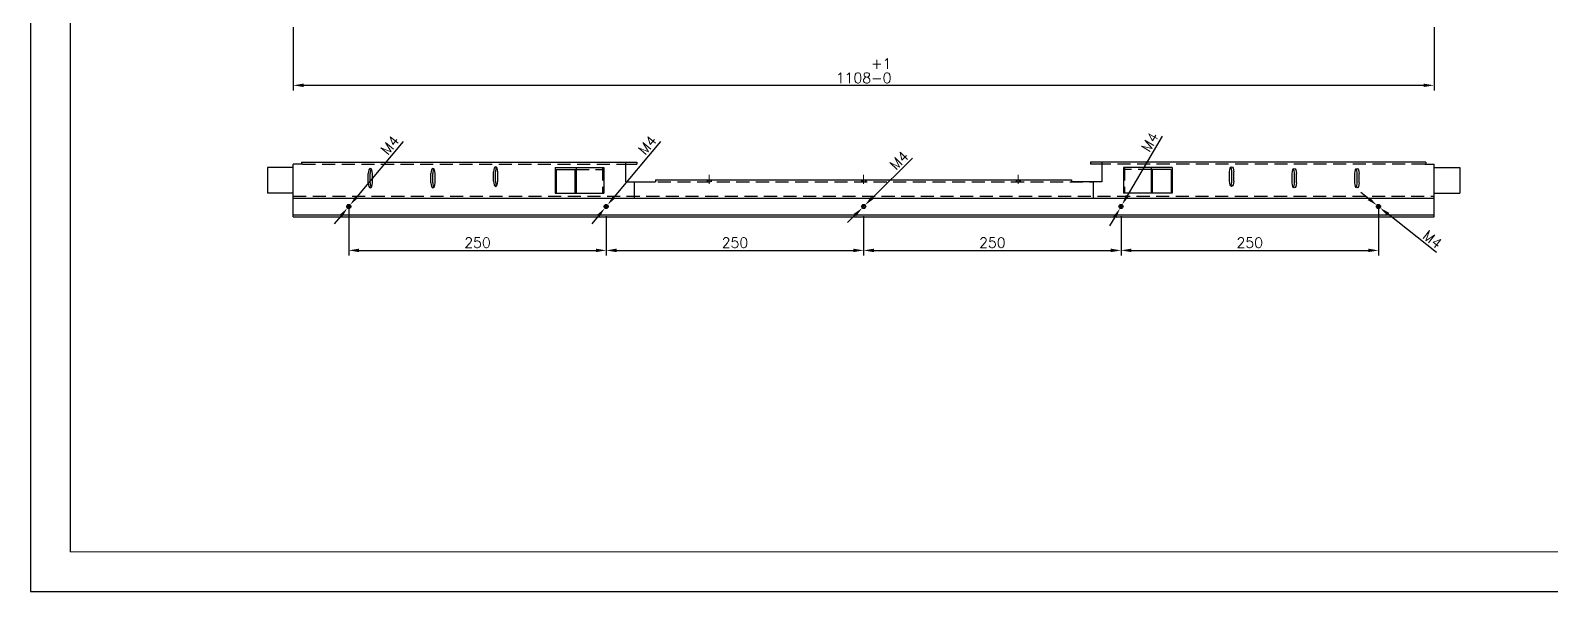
# Model space of a CAD drawing. Header units: millimetres. Extents: x -30327 to 34858, y 4015 to 75103.
# Drawn here: x -1843 to -366, y 52753 to 53298 of the extents above; entities that cross this region are included whole.
import ezdxf

# ---------------------------------------------------------------- set-up
doc = ezdxf.new("R2010")
doc.units = ezdxf.units.MM
doc.linetypes.add('CENTER2', pattern=[28.575, 19.05, -3.175, 3.175, -3.175])
doc.linetypes.add('HIDDEN2', pattern=[4.7625, 3.175, -1.5875])
for name, color, linetype, lineweight in [('A-TITLEBLOCK', 7, 'Continuous', 18), ('cen', 1, 'CENTER2', 9), ('dim', 2, 'Continuous', 9)]:
    doc.layers.add(name, color=color, linetype=linetype, lineweight=lineweight)
for name, color, linetype in [('hidden', 3, 'HIDDEN2'), ('print', 30, 'Continuous'), ('yellow', 2, 'Continuous')]:
    doc.layers.add(name, color=color, linetype=linetype)
doc.styles.add('GB', font='GBENOR.SHX', dxfattribs={"bigfont": 'gbcbig.shx'})
doc.styles.get("Standard").update_dxf_attribs({"font": 'txt', "bigfont": 'gbcbig.shx'})
doc.dimstyles.new('1-4', dxfattribs={"dimscale": 4, "dimtxt": 2.5, "dimasz": 2.5, "dimexe": 1.25, "dimexo": 0.625, "dimtad": 1, "dimdsep": 46, "dimtxsty": 'Standard', "dimcen": 2.5, "dimadec": 0, "dimazin": 0, "dimtfac": 1, "dimtmove": 0, "dimatfit": 3, "dimfxl": 0, "dimarcsym": 0})

# ---------------------------------------------------------------- blocks, each defined once
blk = doc.blocks.new('*D1295')
at = {"layer": 'Defpoints', "color": 0}
for p in [(-1587.4, 53303.5), (-479.4, 53303.5), (-1587.4, 53244.4)]:
    blk.add_point(p, dxfattribs=at)
at = {"layer": 'yellow', "color": 0, "lineweight": -2}
for p, q in [((-1587.4, 53301), (-1587.4, 53239.4)), ((-479.4, 53301), (-479.4, 53239.4)), ((-489.4, 53244.4), (-1577.4, 53244.4))]:
    blk.add_line(p, q, dxfattribs=at)
at = {"layer": 'yellow', "color": 0}
for points in [[(-1577.4, 53246.1), (-1577.4, 53242.8), (-1587.4, 53244.4)], [(-489.4, 53246.1), (-489.4, 53242.8), (-479.4, 53244.4)]]:
    blk.add_solid(points, dxfattribs=at)
at = {"layer": 'yellow', "color": 0, "insert": (-1033.4, 53258.6), "char_height": 10, "attachment_point": 5}
blk.add_mtext('1108\\S+1^ -0;', dxfattribs=at)
blk = doc.blocks.new('111222333')
for p, q in [((-15.8, 13), (-15.8, 22)), ((-5.8, 13), (-5.8, 22))]:
    blk.add_line(p, q)
for centre, start, end in [((-10.8, 22), 0, 180), ((-10.8, 13), 180, 0)]:
    blk.add_arc(centre, 5, start, end)
blk = doc.blocks.new('*D1309')
at = {"layer": 'Defpoints', "color": 0}
for p in [(-1283.4, 53118.8), (-1033.4, 53118.8), (-1033.4, 53084.1)]:
    blk.add_point(p, dxfattribs=at)
at = {"layer": 'dim', "color": 0, "lineweight": -2}
for p, q in [((-1283.4, 53116.3), (-1283.4, 53079.1)), ((-1033.4, 53116.3), (-1033.4, 53079.1)), ((-1273.4, 53084.1), (-1043.4, 53084.1))]:
    blk.add_line(p, q, dxfattribs=at)
at = {"layer": 'dim', "color": 0}
for points in [[(-1273.4, 53085.8), (-1273.4, 53082.4), (-1283.4, 53084.1)], [(-1043.4, 53085.8), (-1043.4, 53082.4), (-1033.4, 53084.1)]]:
    blk.add_solid(points, dxfattribs=at)
at = {"layer": 'dim', "color": 0, "insert": (-1158.4, 53091.6), "char_height": 10, "attachment_point": 5}
blk.add_mtext('250', dxfattribs=at)
blk = doc.blocks.new('*D1310')
at = {"layer": 'Defpoints', "color": 0}
for p in [(-1033.4, 53119.8), (-783.4, 53119.8), (-783.4, 53084.1)]:
    blk.add_point(p, dxfattribs=at)
at = {"layer": 'dim', "color": 0, "lineweight": -2}
for p, q in [((-1033.4, 53117.3), (-1033.4, 53079.1)), ((-783.4, 53117.3), (-783.4, 53079.1)), ((-1023.4, 53084.1), (-793.4, 53084.1))]:
    blk.add_line(p, q, dxfattribs=at)
at = {"layer": 'dim', "color": 0}
for points in [[(-1023.4, 53085.8), (-1023.4, 53082.4), (-1033.4, 53084.1)], [(-793.4, 53085.8), (-793.4, 53082.4), (-783.4, 53084.1)]]:
    blk.add_solid(points, dxfattribs=at)
at = {"layer": 'dim', "color": 0, "insert": (-908.4, 53091.6), "char_height": 10, "attachment_point": 5}
blk.add_mtext('250', dxfattribs=at)
blk = doc.blocks.new('*D1311')
at = {"layer": 'Defpoints', "color": 0}
for p in [(-535, 53128), (-531.9, 53125.5)]:
    blk.add_point(p, dxfattribs=at)
at = {"layer": 'dim', "color": 0, "lineweight": -2}
for p, q in [((-542.8, 53134.2), (-550.6, 53140.4)), ((-535, 53128), (-531.9, 53125.5)), ((-477.2, 53082.1), (-524, 53119.3))]:
    blk.add_line(p, q, dxfattribs=at)
at = {"layer": 'dim', "color": 0}
for points in [[(-541.8, 53135.5), (-543.9, 53132.9), (-535, 53128)], [(-523, 53120.6), (-525.1, 53118), (-531.9, 53125.5)]]:
    blk.add_solid(points, dxfattribs=at)
at = {"layer": 'dim', "color": 0, "insert": (-481, 53094.7), "char_height": 10, "attachment_point": 5, "rotation": 321.5368}
blk.add_mtext('M4', dxfattribs=at)
blk = doc.blocks.new('*D1313')
at = {"layer": 'Defpoints', "color": 0}
for p in [(-533.4, 53126.8), (-783.4, 53119.8), (-533.4, 53084.1)]:
    blk.add_point(p, dxfattribs=at)
at = {"layer": 'dim', "color": 0, "lineweight": -2}
for p, q in [((-533.4, 53124.3), (-533.4, 53079.1)), ((-783.4, 53117.3), (-783.4, 53079.1)), ((-773.4, 53084.1), (-543.4, 53084.1))]:
    blk.add_line(p, q, dxfattribs=at)
at = {"layer": 'dim', "color": 0}
for points in [[(-773.4, 53085.8), (-773.4, 53082.4), (-783.4, 53084.1)], [(-543.4, 53085.8), (-543.4, 53082.4), (-533.4, 53084.1)]]:
    blk.add_solid(points, dxfattribs=at)
at = {"layer": 'dim', "color": 0, "insert": (-658.4, 53091.6), "char_height": 10, "attachment_point": 5}
blk.add_mtext('250', dxfattribs=at)
blk = doc.blocks.new('*D1314')
at = {"layer": 'Defpoints', "color": 0}
for p in [(-1533.4, 53126.8), (-1283.4, 53119.8), (-1283.4, 53084.1)]:
    blk.add_point(p, dxfattribs=at)
at = {"layer": 'dim', "color": 0, "lineweight": -2}
for p, q in [((-1533.4, 53124.3), (-1533.4, 53079.1)), ((-1283.4, 53117.3), (-1283.4, 53079.1)), ((-1523.4, 53084.1), (-1293.4, 53084.1))]:
    blk.add_line(p, q, dxfattribs=at)
at = {"layer": 'dim', "color": 0}
for points in [[(-1523.4, 53085.8), (-1523.4, 53082.4), (-1533.4, 53084.1)], [(-1293.4, 53085.8), (-1293.4, 53082.4), (-1283.4, 53084.1)]]:
    blk.add_solid(points, dxfattribs=at)
at = {"layer": 'dim', "color": 0, "insert": (-1408.4, 53091.6), "char_height": 10, "attachment_point": 5}
blk.add_mtext('250', dxfattribs=at)
blk = doc.blocks.new('*D1315')
at = {"layer": 'Defpoints', "color": 0}
for p in [(-1034.8, 53125.3), (-1032, 53128.2)]:
    blk.add_point(p, dxfattribs=at)
at = {"layer": 'dim', "color": 0, "lineweight": -2}
for p, q in [((-986.1, 53173.8), (-1024.9, 53135.2)), ((-1034.8, 53125.3), (-1032, 53128.2)), ((-1041.9, 53118.3), (-1049, 53111.3))]:
    blk.add_line(p, q, dxfattribs=at)
at = {"layer": 'dim', "color": 0}
for points in [[(-1026.1, 53136.4), (-1023.7, 53134), (-1032, 53128.2)], [(-1043.1, 53119.5), (-1040.8, 53117.1), (-1034.8, 53125.3)]]:
    blk.add_solid(points, dxfattribs=at)
at = {"layer": 'dim', "color": 0, "insert": (-999, 53171.5), "char_height": 10, "attachment_point": 5, "rotation": 44.8099}
blk.add_mtext('M4', dxfattribs=at)
blk = doc.blocks.new('*D1316')
at = {"layer": 'Defpoints', "color": 0}
for p in [(-1534.7, 53125.2), (-1532.1, 53128.3)]:
    blk.add_point(p, dxfattribs=at)
at = {"layer": 'dim', "color": 0, "lineweight": -2}
for p, q in [((-1480.7, 53189.9), (-1525.7, 53136)), ((-1534.7, 53125.2), (-1532.1, 53128.3)), ((-1541.1, 53117.5), (-1547.5, 53109.9))]:
    blk.add_line(p, q, dxfattribs=at)
at = {"layer": 'dim', "color": 0}
for points in [[(-1527, 53137), (-1524.4, 53134.9), (-1532.1, 53128.3)], [(-1542.4, 53118.6), (-1539.8, 53116.5), (-1534.7, 53125.2)]]:
    blk.add_solid(points, dxfattribs=at)
at = {"layer": 'dim', "color": 0, "insert": (-1493.4, 53186.4), "char_height": 10, "attachment_point": 5, "rotation": 50.1264}
blk.add_mtext('M4', dxfattribs=at)
blk = doc.blocks.new('DT-A2-TITLE')
for p, q in [((0, 420), (0, 0)), ((10, 410), (10, 10))]:
    blk.add_line(p, q)
at = {"layer": 'A-TITLEBLOCK', "color": 7}
for p, q in [((10, 10), (584, 10)), ((0, 0), (594, 0))]:
    blk.add_line(p, q, dxfattribs=at)
at = {"style": 'GB'}
for tag, p, height in [('#设计', (451.96, 38.52), 3.5), ('#品名', (523.32, 37.95), 3.5), ('#审核', (451.99, 28.1), 3.5), ('#图号', (526.67, 27.2), 3.5), ('#材料说明', (442.15, 13.59), 3), ('#数量', (520.33, 14.51), 3.5), ('#版本', (552.92, 14.47), 3.5)]:
    blk.add_attdef(tag, p, '', height=height, dxfattribs=at)
blk = doc.blocks.new('*D1596')
at = {"layer": 'Defpoints', "color": 0}
for p in [(-784.4, 53125), (-782.4, 53128.5)]:
    blk.add_point(p, dxfattribs=at)
at = {"layer": 'dim', "color": 0, "lineweight": -2}
for p, q in [((-743.6, 53195), (-777.4, 53137.1)), ((-784.4, 53125), (-782.4, 53128.5)), ((-789.5, 53116.4), (-794.5, 53107.8))]:
    blk.add_line(p, q, dxfattribs=at)
at = {"layer": 'dim', "color": 0}
for points in [[(-778.8, 53138), (-775.9, 53136.3), (-782.4, 53128.5)], [(-790.9, 53117.2), (-788, 53115.6), (-784.4, 53125)]]:
    blk.add_solid(points, dxfattribs=at)
at = {"layer": 'dim', "color": 0, "insert": (-755.5, 53189.4), "char_height": 10, "attachment_point": 5, "rotation": 59.7135}
blk.add_mtext('M4', dxfattribs=at)
blk = doc.blocks.new('*D1597')
at = {"layer": 'Defpoints', "color": 0}
for p in [(-1284.7, 53125.2), (-1282.1, 53128.3)]:
    blk.add_point(p, dxfattribs=at)
at = {"layer": 'dim', "color": 0, "lineweight": -2}
for p, q in [((-1230.7, 53189.9), (-1275.7, 53136)), ((-1284.7, 53125.2), (-1282.1, 53128.3)), ((-1291.1, 53117.5), (-1297.5, 53109.9))]:
    blk.add_line(p, q, dxfattribs=at)
at = {"layer": 'dim', "color": 0}
for points in [[(-1277, 53137), (-1274.4, 53134.9), (-1282.1, 53128.3)], [(-1292.4, 53118.6), (-1289.8, 53116.5), (-1284.7, 53125.2)]]:
    blk.add_solid(points, dxfattribs=at)
at = {"layer": 'dim', "color": 0, "insert": (-1243.4, 53186.4), "char_height": 10, "attachment_point": 5, "rotation": 50.1264}
blk.add_mtext('M4', dxfattribs=at)

msp = doc.modelspace()

# ---------------------------------------------------------------- linework, layer by layer
for p, q in [((-1587.4173, 53134.7555), (-1587.4173, 53167.7555)), ((-1578.3552, 53167.7555), (-1587.4173, 53167.7555)), ((-1579.2848, 53169.7555), (-1253.7561, 53169.7555)), ((-1579.2848, 53169.7555), (-1579.2848, 53167.7555)), ((-1264.724, 53169.7555), (-1264.724, 53150.7555)), ((-1264.724, 53167.7555), (-1253.7561, 53167.7555)), ((-1253.7561, 53169.7555), (-1253.7561, 53167.7555)), ((-1253.7561, 53167.7555), (-1253.7561, 53167.7555)), ((-487.5531, 53169.7555), (-813.0818, 53169.7555)), ((-813.0818, 53169.7555), (-813.0818, 53167.7555)), ((-802.1139, 53167.7555), (-813.0818, 53167.7555)), ((-813.0818, 53167.7555), (-813.0818, 53167.7555)), ((-802.1139, 53169.7555), (-802.1139, 53150.7555)), ((-488.4827, 53167.7555), (-479.4206, 53167.7555)), ((-487.5531, 53169.7555), (-487.5531, 53167.7555)), ((-479.4206, 53116.7555), (-479.4206, 53167.7555)), ((-1587.4173, 53164.7555), (-1612.4193, 53164.7555)), ((-1612.4193, 53164.7555), (-1612.4193, 53139.7555)), ((-1333.0395, 53164.7555), (-1333.0395, 53139.7555)), ((-1333.0395, 53164.7555), (-1285.8449, 53164.7555)), ((-1332.0252, 53162.7555), (-1332.0252, 53139.7555)), ((-1332.0252, 53162.7555), (-1312.7532, 53162.7555)), ((-1313.7675, 53162.7555), (-1313.7675, 53139.7555)), ((-1312.7532, 53164.7555), (-1312.7532, 53139.7555)), ((-1285.8449, 53164.7555), (-1285.8449, 53139.7555)), ((-1264.724, 53150.7555), (-1235.4173, 53150.7555)), ((-1256.3644, 53150.7555), (-1256.362, 53134.7555)), ((-1235.4173, 53152.7555), (-831.4206, 53152.7555)), ((-1235.4173, 53152.7555), (-1235.4173, 53150.7555)), ((-831.4206, 53152.7555), (-831.4206, 53150.7555)), ((-802.1139, 53150.7555), (-831.4206, 53150.7555)), ((-810.4735, 53150.7555), (-810.4759, 53134.7555)), ((-780.993, 53164.7555), (-780.993, 53139.7555)), ((-733.7984, 53164.7555), (-780.993, 53164.7555)), ((-754.0847, 53164.7555), (-754.0847, 53139.7555)), ((-734.8127, 53162.7555), (-754.0847, 53162.7555)), ((-753.0704, 53162.7555), (-753.0704, 53139.7555)), ((-734.8127, 53162.7555), (-734.8127, 53139.7555)), ((-733.7984, 53164.7555), (-733.7984, 53139.7555)), ((-479.4206, 53164.7555), (-454.4186, 53164.7555)), ((-454.4186, 53164.7555), (-454.4186, 53139.7555)), ((-1587.4173, 53139.7555), (-1612.4193, 53139.7555)), ((-1333.0395, 53139.7555), (-1285.8449, 53139.7555)), ((-1300.4316, 53136.7555), (-1289.4637, 53136.7555)), ((-733.7984, 53139.7555), (-780.993, 53139.7555)), ((-733.7984, 53139.7555), (-780.993, 53139.7555)), ((-479.4206, 53139.7555), (-454.4186, 53139.7555)), ((-1587.4173, 53134.7555), (-479.4206, 53134.7555)), ((-1587.4173, 53116.7555), (-1587.4173, 53134.7555)), ((-1587.4173, 53118.7555), (-479.4206, 53118.7555)), ((-1587.4173, 53116.7555), (-479.4206, 53116.7555))]:
    msp.add_line(p, q)
at = {"extrusion": (-0.913545, -3.08149e-33, 0.406737)}
for p, q in [((-1512.752, 53149.7555, -4.7017), (-1512.752, 53158.7555, -4.7017)), ((-1451.8929, 53149.7555, -4.7017), (-1451.8929, 53158.7555, -4.7017)), ((-1391.0339, 53151.3154, -4.7017), (-1391.0339, 53160.3154, -4.7017))]:
    msp.add_line(p, q, dxfattribs=at)
at = {"extrusion": (0.913545, -3.08149e-33, 0.406737)}
for p, q in [((-675.804, 53151.3154, -4.7017), (-675.804, 53160.3154, -4.7017)), ((-614.945, 53149.7555, -4.7017), (-614.945, 53158.7555, -4.7017)), ((-554.0859, 53149.7555, -4.7017), (-554.0859, 53158.7555, -4.7017))]:
    msp.add_line(p, q, dxfattribs=at)
for centre, radius in [((-1533.419, 53126.7555), 2), ((-1533.419, 53126.7555), 1.5), ((-1283.419, 53126.7555), 2), ((-1283.419, 53126.7555), 1.5), ((-1033.419, 53126.7555), 2), ((-1033.419, 53126.7555), 1.5), ((-783.419, 53126.7555), 2), ((-783.419, 53126.7555), 1.5), ((-533.419, 53126.7555), 2), ((-533.419, 53126.7555), 1.5)]:
    msp.add_circle(centre, radius)
at = {"extrusion": (-0.913545, -3.08149e-33, 0.406737)}
for centre, start, end in [((-53158.7555, -614.5869, 1380.0553), 206.706995, 270), ((-53158.7555, -589.8333, 1324.4578), 206.706995, 270), ((-53160.3154, -565.0797, 1268.8603), 206.706995, 270), ((-53151.3154, -565.0797, 1268.8603), 270, 333.293005), ((-53149.7555, -614.5869, 1380.0553), 270, 333.293005), ((-53149.7555, -589.8333, 1324.4578), 270, 333.293005)]:
    msp.add_arc(centre, 5, start, end, dxfattribs=at)
at = {"extrusion": (0.913545, -3.08149e-33, 0.406737)}
for centre, start, end in [((53160.3154, 275.579, -619.2901), 270, 333.293005), ((53151.3154, 275.579, -619.2901), 206.706995, 270), ((53158.7555, 250.8254, -563.6926), 270, 333.293005), ((53158.7555, 226.0718, -508.0951), 270, 333.293005), ((53149.7555, 250.8254, -563.6926), 206.706995, 270), ((53149.7555, 226.0718, -508.0951), 206.706995, 270)]:
    msp.add_arc(centre, 5, start, end, dxfattribs=at)
at = {"layer": 'cen'}
for p, q in [((-1183.419, 53148.8259), (-1183.419, 53157.4553)), ((-1033.419, 53148.8259), (-1033.419, 53157.4553)), ((-883.419, 53148.8259), (-883.419, 53157.4553))]:
    msp.add_line(p, q, dxfattribs=at)
at = {"layer": 'hidden', "ltscale": 4}
for p, q in [((-1578.3552, 53167.7555), (-1264.724, 53167.7555)), ((-488.4827, 53167.7555), (-802.1139, 53167.7555)), ((-1312.7532, 53162.7555), (-1285.8449, 53162.7555)), ((-1286.8592, 53164.7555), (-1286.8592, 53139.7555)), ((-1252.299, 53150.7555), (-810.4735, 53150.7555)), ((-1185.419, 53152.7555), (-1185.419, 53150.7555)), ((-1184.919, 53152.7555), (-1184.919, 53150.7555)), ((-1181.919, 53152.7555), (-1181.919, 53150.7555)), ((-1181.419, 53152.7555), (-1181.419, 53150.7555)), ((-1035.419, 53152.7555), (-1035.419, 53150.7555)), ((-1034.919, 53152.7555), (-1034.919, 53150.7555)), ((-1031.919, 53152.7555), (-1031.919, 53150.7555)), ((-1031.419, 53152.7555), (-1031.419, 53150.7555)), ((-885.419, 53152.7555), (-885.419, 53150.7555)), ((-884.919, 53152.7555), (-884.919, 53150.7555)), ((-881.919, 53152.7555), (-881.919, 53150.7555)), ((-881.419, 53152.7555), (-881.419, 53150.7555)), ((-754.0847, 53162.7555), (-780.993, 53162.7555)), ((-779.9787, 53164.7555), (-779.9787, 53139.7555)), ((-1587.4173, 53136.7555), (-479.4206, 53136.7555))]:
    msp.add_line(p, q, dxfattribs=at)
at = {"layer": 'print'}
msp.add_lwpolyline([(-1842.6306, 52752.7093), (456.5771, 52752.7093), (456.5771, 54378.4117), (-1842.6306, 54378.4117)], close=True, dxfattribs=at)

# ---------------------------------------------------------------- block references
at = {"xscale": 3.87072, "yscale": 3.87072, "zscale": 3.87072}
msp.add_blockref('DT-A2-TITLE', (-1842.6306, 52752.7093), dxfattribs=at)
at = {"extrusion": (-0.913545, 0, 0.406737), "rotation": 90}
for p in [(-53138.3154, -555.0172, 1270.5303), (-53136.7555, -604.5244, 1381.7253), (-53136.7555, -579.7708, 1326.1278)]:
    msp.add_blockref('111222333', p, dxfattribs=at)
at = {"extrusion": (0.913545, 0, 0.406737), "xscale": -1, "rotation": 270}
for p in [(53138.3154, 285.6415, -617.6201), (53136.7555, 260.8879, -562.0226), (53136.7555, 236.1343, -506.4251)]:
    msp.add_blockref('111222333', p, dxfattribs=at)

# ---------------------------------------------------------------- dimensions: what is measured, and where the dimension line sits
at = {"layer": 'dim'}
for p1, p2, picture, middle in [((-1534.7011, 53125.2206), (-1532.1368, 53128.2904), '*D1316', (-1487.6464, 53181.5502)), ((-1284.7011, 53125.2206), (-1282.1368, 53128.2904), '*D1597', (-1237.6464, 53181.5502)), ((-784.4276, 53125.0285), (-782.4103, 53128.4825), '*D1596', (-749.0451, 53185.6112)), ((-1034.8379, 53125.346), (-1032.0001, 53128.165), '*D1315', (-993.7594, 53166.1528)), ((-534.985, 53127.9995), (-531.8529, 53125.5115), '*D1311', (-485.6976, 53088.8462))]:
    dim = msp.add_diameter_dim_2p(p1=p1, p2=p2, text='M4', dimstyle='1-4', dxfattribs=at)
    dim.commit()
    dim.dimension.update_dxf_attribs({"geometry": picture, "text_midpoint": middle, "dimtype": 163})
for base, p1, p2, picture, middle in [((-1283.419, 53084.0974), (-1533.419, 53126.7555), (-1283.419, 53119.8173), '*D1314', (-1408.419, 53091.5974)), ((-533.419, 53084.0974), (-783.419, 53119.8173), (-533.419, 53126.7555), '*D1313', (-658.419, 53091.5974)), ((-1033.419, 53084.0974), (-1283.419, 53118.8173), (-1033.419, 53118.8173), '*D1309', (-1158.419, 53091.5974)), ((-783.419, 53084.0974), (-1033.419, 53119.8173), (-783.419, 53119.8173), '*D1310', (-908.419, 53091.5974))]:
    dim = msp.add_linear_dim(base=base, p1=p1, p2=p2, dimstyle='1-4', dxfattribs=at)
    dim.commit()
    dim.dimension.update_dxf_attribs({"geometry": picture, "text_midpoint": middle})
at = {"layer": 'yellow'}
dim = msp.add_linear_dim(base=(-1587.419, 53244.4247), p1=(-479.419, 53303.5076), p2=(-1587.419, 53303.5076), dimstyle='1-4', override={"dimgap": 0.625, "dimtol": 1, "dimlim": 0, "dimtp": 1, "dimtm": 1e-09}, dxfattribs=at)
dim.commit()
dim.dimension.update_dxf_attribs({"geometry": '*D1295', "text_midpoint": (-1033.419, 53258.5913)})

doc.saveas('drawing.dxf')
